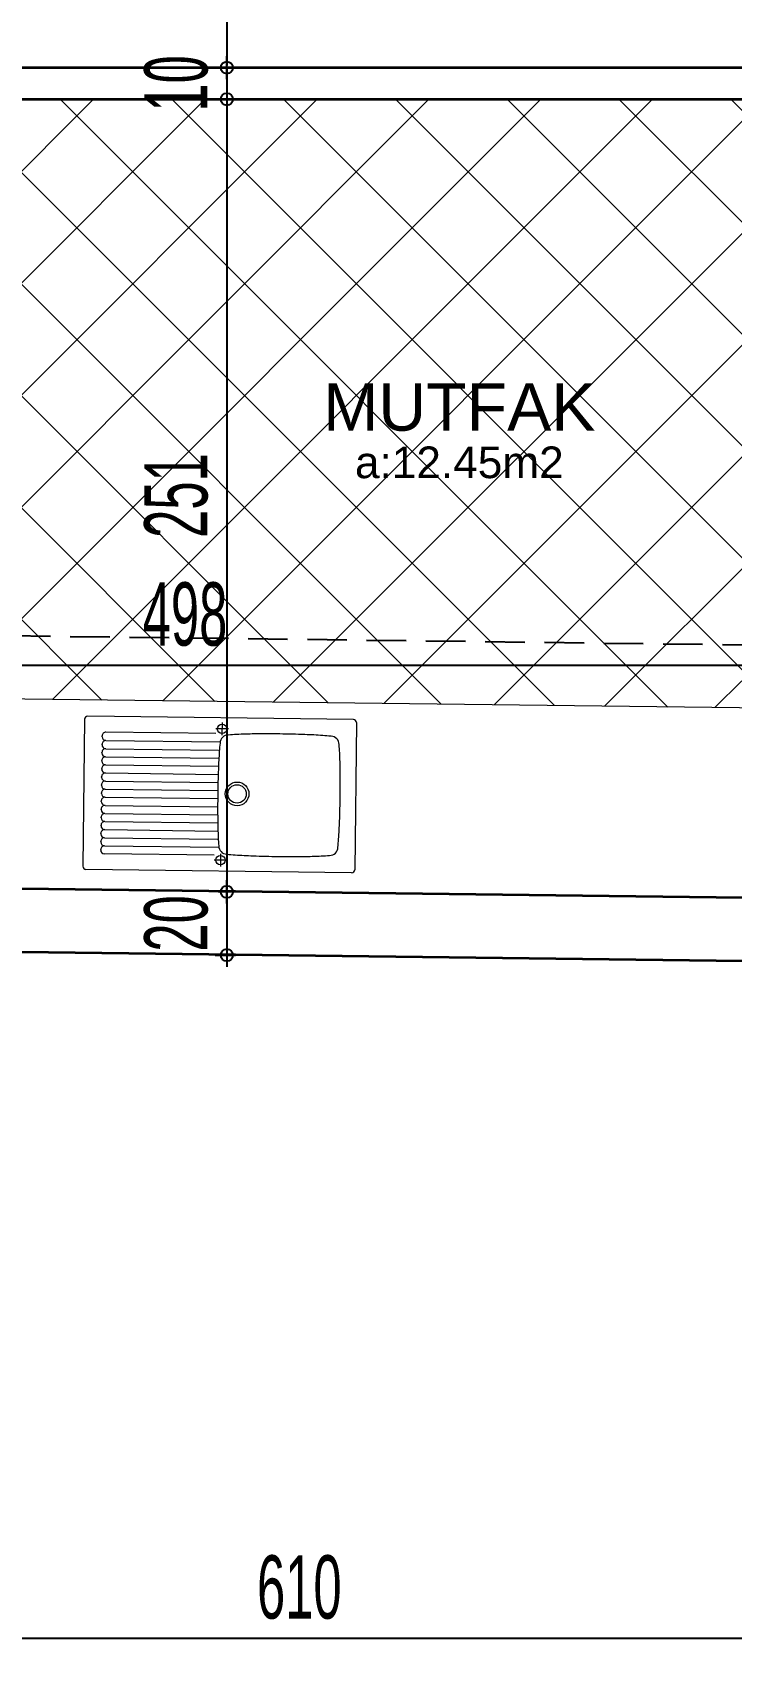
# Model space of a CAD drawing. Extents: x 386248 to 427517, y 4539405 to 4542296.
# Drawn here: x 396717 to 396938, y 4540026 to 4540537 of the extents above; entities that cross this region are included whole.
import ezdxf
from ezdxf.enums import TextEntityAlignment as Align

# ---------------------------------------------------------------- set-up
doc = ezdxf.new("R2010")
doc.units = 0
doc.linetypes.add('DASHED2', pattern=[0.375, 0.25, -0.125])
doc.linetypes.add('DUZ', pattern=[0])
for name, color, linetype in [('alan', 7, 'Continuous'), ('DIM', 7, 'Continuous'), ('mahal', 7, 'Continuous'), ('Y-IMAR', 15, 'DUZ')]:
    doc.layers.add(name, color=color, linetype=linetype)
for name, color, linetype, lineweight in [('DUVAR', 4, 'Continuous', 35), ('OLCU10', 2, 'Continuous', 25), ('tarama ıslak zemin', 216, 'Continuous', 9), ('TEFRİŞ', 103, 'Continuous', 18), ('ölçü20', 1, 'Continuous', 20)]:
    doc.layers.add(name, color=color, linetype=linetype, lineweight=lineweight)
doc.styles.get("Standard").update_dxf_attribs({"font": 'arial.ttf'})
doc.styles.add('T', font='ISOt.shx', dxfattribs={"width": 0.6})
doc.dimstyles.new('DOT2', dxfattribs={"dimtxt": 20, "dimasz": 0.7, "dimexe": 5, "dimexo": 5, "dimgap": 6, "dimtad": 1, "dimdec": 0, "dimdsep": 46, "dimtxsty": 'T', "dimblk1": 'SEL2', "dimblk2": 'SEL2', "dimsah": 1, "dimcen": 0, "dimse1": 1, "dimse2": 1, "dimclrd": 256, "dimclre": 256, "dimclrt": 256, "dimadec": 0, "dimazin": 0, "dimtfac": 1, "dimtdec": 0, "dimtix": 1, "dimtmove": 2, "dimatfit": 3, "dimldrblk": 'SEL2', "dimfxl": 1, "dimtolj": 1, "dimtzin": 0, "dimarcsym": 0})

# ---------------------------------------------------------------- blocks, each defined once
blk = doc.blocks.new('Evye-2')
for p, q in [((-37.5, -23), (-37.5, 23.5)), ((-36.5, 24.5), (47.5, 24.5)), ((3, 21), (7, 21)), ((5, 19), (5, 23)), ((48.5, -23), (48.5, 23.5)), ((5, -22.5), (5, -18.5)), ((-36.5, -24), (47.5, -24)), ((3, -20.5), (7, -20.5))]:
    blk.add_line(p, q)
at = {"color": 8}
for p, q in [((41.7, 16.9366), (5.5459, 16.9366)), ((7, 19.5), (41.7, 19.5)), ((42.9, 18.3), (42.9, 18.1366)), ((42.9, 15.7366), (42.9, 15.5766)), ((41.7, 14.3766), (6, 14.3766)), ((41.7, 11.8166), (6, 11.8166)), ((42.9, 13.1766), (42.9, 13.0166)), ((42.9, 10.6166), (42.9, 10.4566)), ((41.7, 9.2566), (6, 9.2566)), ((41.7, 6.6966), (6.0519, 6.6966)), ((42.9, 8.0566), (42.9, 7.8966)), ((42.9, 5.4966), (42.9, 5.3366)), ((41.7, 4.1366), (6.0917, 4.1366)), ((41.7, 1.5766), (6.1117, 1.5766)), ((42.9, 2.9366), (42.9, 2.7766)), ((42.9, 0.3766), (42.9, 0.2166)), ((41.7, -3.5434), (6.0928, -3.5434)), ((41.7, -0.9834), (6.1121, -0.9834)), ((42.9, -2.1834), (42.9, -2.3434)), ((42.9, -4.7434), (42.9, -4.9034)), ((41.7, -8.6634), (6, -8.6634)), ((41.7, -6.1034), (6.0537, -6.1034)), ((42.9, -7.3034), (42.9, -7.4634)), ((42.9, -9.8634), (42.9, -10.0234)), ((41.7, -11.2234), (6, -11.2234)), ((41.7, -13.7834), (6, -13.7834)), ((42.9, -12.4234), (42.9, -12.5834)), ((42.9, -14.9834), (42.9, -15.1434)), ((41.7, -16.3434), (5.5602, -16.3434)), ((7, -19), (41.7, -19)), ((42.9, -17.5434), (42.9, -17.8))]:
    blk.add_line(p, q, dxfattribs=at)
for centre, radius in [((5, 21), 1.5), ((0, 0), 3.75), ((0, 0), 2.9), ((5, -20.5), 1.5)]:
    blk.add_circle(centre, radius)
for centre, radius, start, end in [((-36.5, 23.5), 1, 90, 180), ((47.5, 23.5), 1, 0, 90), ((34.8012, 9.9778), 67.2016, 174.430498, 176.686733), ((-29.5, 16.5), 2.5831, 90, 180), ((-22.9779, -47.8015), 67.2017, 93.313256, 95.56949), ((-17.2225, -147.2206), 166.7873, 91.373663, 93.313194), ((-13.2502, -312.8726), 332.4869, 89.999972, 91.373679), ((-13.2498, -312.8726), 332.4869, 88.626321, 90.000028), ((-9.2775, -147.2206), 166.7873, 86.686806, 88.626337), ((-3.5221, -47.8011), 67.2014, 84.430506, 86.686741), ((3, 16.5), 2.5831, 0, 90), ((-61.3012, 9.9779), 67.2016, 3.313246, 5.569481), ((134.2205, 4.2225), 166.7873, 176.686806, 178.626337), ((-160.7205, 4.2225), 166.7873, 1.373663, 3.313194), ((299.8725, 0.2501), 332.4869, 178.626321, 180.000028), ((-326.3725, 0.2501), 332.4869, 359.999972, 1.373679), ((299.8725, 0.2498), 332.4869, 179.999972, 181.373679), ((-326.3726, 0.2498), 332.4869, 358.626321, 0.000028), ((134.2205, -3.7226), 166.7873, 181.373663, 183.313194), ((-160.7205, -3.7226), 166.7873, 356.686806, 358.626337), ((34.8012, -9.4779), 67.2015, 183.313269, 185.569504), ((-61.3012, -9.478), 67.2015, 354.430518, 356.686753), ((-29.5, -16), 2.5831, 180, 270), ((-22.9779, 48.3014), 67.2017, 264.43051, 266.686744), ((-17.2225, 147.7205), 166.7873, 266.686806, 268.626337), ((-13.2502, 313.3725), 332.4869, 268.626321, 270.000028), ((-13.2498, 313.3725), 332.4869, 269.999972, 271.373679), ((-9.2775, 147.7205), 166.7873, 271.373663, 273.313194), ((-3.5221, 48.301), 67.2014, 273.313238, 275.569472), ((3, -16), 2.5831, 270, 0), ((-36.5, -23), 1, 180, 270), ((47.5, -23), 1, 270, 0)]:
    blk.add_arc(centre, radius, start, end)
for centre, start, end in [((41.7, 18.3), 0, 90), ((41.7, 18.1366), 270, 0), ((41.7, 15.7366), 0, 90), ((41.7, 15.5766), 270, 0), ((41.7, 13.1766), 0, 90), ((41.7, 13.0166), 270, 0), ((41.7, 10.6166), 0, 90), ((41.7, 10.4566), 270, 0), ((41.7, 8.0566), 0, 90), ((41.7, 7.8966), 270, 0), ((41.7, 5.4966), 0, 90), ((41.7, 5.3366), 270, 0), ((41.7, 2.9366), 0, 90), ((41.7, 2.7766), 270, 0), ((41.7, 0.3766), 0, 90), ((41.7, 0.2166), 270, 0), ((41.7, -2.1834), 0, 90), ((41.7, -2.3434), 270, 0), ((41.7, -4.7434), 0, 90), ((41.7, -4.9034), 270, 0), ((41.7, -7.3034), 0, 90), ((41.7, -7.4634), 270, 0), ((41.7, -9.8634), 0, 90), ((41.7, -10.0234), 270, 0), ((41.7, -12.4234), 0, 90), ((41.7, -12.5834), 270, 0), ((41.7, -14.9834), 0, 90), ((41.7, -15.1434), 270, 0), ((41.7, -17.5434), 0, 90), ((41.7, -17.8), 270, 0)]:
    blk.add_arc(centre, 1.2, start, end, dxfattribs=at)
blk = doc.blocks.new('SEL2')
at = {"layer": 'OLCU10'}
for p, q in [((5.25, 0), (-5.25, 0)), ((0, 5.25), (0, -3.95))]:
    blk.add_line(p, q, dxfattribs=at)
blk.add_circle((0, 0), 2.75, dxfattribs=at)
blk = doc.blocks.new('*D2144')
at = {"layer": 'Defpoints', "color": 0}
for p in [(396808.16, 4540910.76), (396778.19, 4540525.76), (396804.43, 4540525.76)]:
    blk.add_point(p, dxfattribs=at)
at = {"layer": 'DIM', "lineweight": -2}
blk.add_line((396778.19, 4540910.06), (396778.19, 4540526.46), dxfattribs=at)
at = {"layer": 'DIM', "linetype": 'ByBlock', "lineweight": -2, "xscale": 0.7, "yscale": 0.7, "zscale": 0.7}
for p, rotation in [((396778.19, 4540910.76), 90), ((396778.19, 4540525.76), 270)]:
    blk.add_blockref('SEL2', p, dxfattribs=dict(at, rotation=rotation))
at = {"layer": 'DIM', "insert": (396762.19, 4540718.26), "char_height": 20, "attachment_point": 5, "rotation": 90, "style": 'T'}
blk.add_mtext('\\A1;385', dxfattribs=at)
blk = doc.blocks.new('*D2145')
at = {"layer": 'Defpoints', "color": 0}
for p in [(396804.43, 4540525.76), (396778.19, 4540515.76), (396793.23, 4540515.76)]:
    blk.add_point(p, dxfattribs=at)
at = {"layer": 'DIM', "lineweight": -2}
for p, q in [((396778.19, 4540526.46), (396778.19, 4540527.16)), ((396778.19, 4540525.76), (396778.19, 4540515.76)), ((396778.19, 4540515.06), (396778.19, 4540514.36))]:
    blk.add_line(p, q, dxfattribs=at)
at = {"layer": 'DIM', "linetype": 'ByBlock', "lineweight": -2, "xscale": 0.7, "yscale": 0.7, "zscale": 0.7}
for p, rotation in [((396778.19, 4540525.76), 270), ((396778.19, 4540515.76), 90)]:
    blk.add_blockref('SEL2', p, dxfattribs=dict(at, rotation=rotation))
at = {"layer": 'DIM', "insert": (396762.19, 4540520.76), "char_height": 20, "attachment_point": 5, "rotation": 90, "style": 'T'}
blk.add_mtext('\\A1;10', dxfattribs=at)
blk = doc.blocks.new('*D2146')
at = {"layer": 'Defpoints', "color": 0}
for p in [(396793.23, 4540515.76), (396778.19, 4540265.16), (396790.1, 4540265.16)]:
    blk.add_point(p, dxfattribs=at)
at = {"layer": 'DIM', "lineweight": -2}
blk.add_line((396778.19, 4540515.06), (396778.19, 4540265.86), dxfattribs=at)
at = {"layer": 'DIM', "linetype": 'ByBlock', "lineweight": -2, "xscale": 0.7, "yscale": 0.7, "zscale": 0.7}
for p, rotation in [((396778.19, 4540515.76), 90), ((396778.19, 4540265.16), 270)]:
    blk.add_blockref('SEL2', p, dxfattribs=dict(at, rotation=rotation))
at = {"layer": 'DIM', "insert": (396762.19, 4540390.46), "char_height": 20, "attachment_point": 5, "rotation": 90, "style": 'T'}
blk.add_mtext('\\A1;251', dxfattribs=at)
blk = doc.blocks.new('*D2147')
at = {"layer": 'Defpoints', "color": 0}
for p in [(396790.1, 4540265.16), (396778.19, 4540245.16), (396789.85, 4540245.16)]:
    blk.add_point(p, dxfattribs=at)
at = {"layer": 'DIM', "lineweight": -2}
for p, q in [((396778.19, 4540265.86), (396778.19, 4540266.56)), ((396778.19, 4540265.16), (396778.19, 4540245.16)), ((396778.19, 4540244.46), (396778.19, 4540243.76))]:
    blk.add_line(p, q, dxfattribs=at)
at = {"layer": 'DIM', "linetype": 'ByBlock', "lineweight": -2, "xscale": 0.7, "yscale": 0.7, "zscale": 0.7}
for p, rotation in [((396778.19, 4540265.16), 270), ((396778.19, 4540245.16), 90)]:
    blk.add_blockref('SEL2', p, dxfattribs=dict(at, rotation=rotation))
at = {"layer": 'DIM', "insert": (396762.19, 4540255.16), "char_height": 20, "attachment_point": 5, "rotation": 90, "style": 'T'}
blk.add_mtext('\\A1;20', dxfattribs=at)
blk = doc.blocks.new('*D2150')
at = {"layer": 'Defpoints', "color": 0}
for p in [(397013.73, 4540352.01), (396516.17, 4540336.87), (397013.73, 4540336.87)]:
    blk.add_point(p, dxfattribs=at)
at = {"layer": 'DIM', "lineweight": -2}
blk.add_line((396516.87, 4540336.87), (397013.03, 4540336.87), dxfattribs=at)
at = {"layer": 'DIM', "linetype": 'ByBlock', "lineweight": -2, "xscale": 0.7, "yscale": 0.7, "zscale": 0.7, "rotation": 180}
blk.add_blockref('SEL2', (396516.17, 4540336.87), dxfattribs=at)
at = {"layer": 'DIM', "linetype": 'ByBlock', "lineweight": -2, "xscale": 0.7, "yscale": 0.7, "zscale": 0.7}
blk.add_blockref('SEL2', (397013.73, 4540336.87), dxfattribs=at)
at = {"layer": 'DIM', "insert": (396764.95, 4540352.87), "char_height": 20, "attachment_point": 5, "style": 'T'}
blk.add_mtext('\\A1;498', dxfattribs=at)
blk = doc.blocks.new('*D2445')
at = {"layer": 'Defpoints', "color": 0}
for p in [(396496.17, 4540282.16), (397106.03, 4540231.22), (397106.03, 4540029.21)]:
    blk.add_point(p, dxfattribs=at)
at = {"layer": 'ölçü20', "lineweight": -2}
blk.add_line((396496.87, 4540029.21), (397105.33, 4540029.21), dxfattribs=at)
at = {"layer": 'ölçü20', "linetype": 'ByBlock', "lineweight": -2, "xscale": 0.7, "yscale": 0.7, "zscale": 0.7, "rotation": 180}
blk.add_blockref('SEL2', (396496.17, 4540029.21), dxfattribs=at)
at = {"layer": 'ölçü20', "linetype": 'ByBlock', "lineweight": -2, "xscale": 0.7, "yscale": 0.7, "zscale": 0.7}
blk.add_blockref('SEL2', (397106.03, 4540029.21), dxfattribs=at)
at = {"layer": 'ölçü20', "insert": (396801.1, 4540045.21), "char_height": 20, "attachment_point": 5, "style": 'T'}
blk.add_mtext('\\A1;610', dxfattribs=at)

msp = doc.modelspace()

# ---------------------------------------------------------------- hatches: boundary and pattern name
at = {"layer": 'tarama ıslak zemin'}
h = msp.add_hatch(dxfattribs=at)
h.set_pattern_fill('ANSI37', color=251, scale=200, angle=180, style=0)
h.set_pattern_definition([(45, (170792.406, 4604203.09), (-17.6776695, 17.6776695), []), (135, (170792.406, 4604203.09), (-17.6776695, -17.6776695), [])])
h.paths.add_polyline_path([(396516.174, 4540328.584), (396596.725, 4540327.579), (396647.721, 4540326.943), (396940.938, 4540323.284), (396941, 4540328.284), (396941.013, 4540329.284), (396941.063, 4540333.283), (397002.058, 4540332.522), (397002.083, 4540334.522), (396996.083, 4540334.597), (396996.096, 4540335.597), (397006.095, 4540335.472), (397006.083, 4540334.472), (397005.083, 4540334.485), (397005.058, 4540332.485), (397011.057, 4540332.41), (397011.007, 4540328.41), (397010.995, 4540327.41), (397010.933, 4540322.411), (397013.733, 4540322.376), (397013.733, 4540342.377), (396516.174, 4540348.586)])
h.paths.add_polyline_path([(396744.525, 4540372.873), (396785.382, 4540372.873), (396785.382, 4540332.873), (396744.525, 4540332.873)], flags=9)
h.paths.add_polyline_path([(396516.174, 4540348.586), (397013.733, 4540342.377), (397013.733, 4540415.762), (397013.733, 4540425.762), (397013.733, 4540429.262), (397013.733, 4540433.932, -0.3945442), (396944.733, 4540507.762), (397013.733, 4540507.762), (397013.733, 4540512.262), (397009.733, 4540512.262), (397009.733, 4540515.762), (396516.174, 4540515.762), (396516.174, 4540505.762), (396516.174, 4540502.262), (396516.174, 4540497.762), (396580.174, 4540497.762, -0.3750467), (396516.174, 4540424.441), (396516.174, 4540419.262), (396516.174, 4540415.762), (396516.174, 4540399.21)])
h.paths.add_polyline_path([(397005.161, 4540372.873), (397032.304, 4540372.873), (397032.304, 4540332.873), (397005.161, 4540332.873)], flags=9)
h.paths.add_polyline_path([(396742.195, 4540507.191), (396742.195, 4540534.334), (396782.195, 4540534.334), (396782.195, 4540507.191)], flags=9)
h.paths.add_polyline_path([(396816.698, 4540408.502), (396886.473, 4540408.502), (396886.473, 4540393.29), (396816.698, 4540393.29)], flags=24)
h.paths.add_polyline_path([(396806.435, 4540429.711), (396898.481, 4540429.711), (396898.481, 4540406.955), (396806.435, 4540406.955)], flags=24)
h.paths.add_polyline_path([(396742.195, 4540372.605), (396742.195, 4540408.319), (396782.195, 4540408.319), (396782.195, 4540372.605)], flags=24)

# ---------------------------------------------------------------- linework, layer by layer
at = {"layer": 'DUVAR'}
for p, q in [((396385.825, 4540525.762), (397013.733, 4540525.762)), ((396516.174, 4540515.762), (397023.733, 4540515.762)), ((397013.733, 4540262.371), (396516.174, 4540268.58)), ((397106.155, 4540241.216), (396496.174, 4540248.828))]:
    msp.add_line(p, q, dxfattribs=at)
at = {"layer": 'TEFRİŞ'}
msp.add_line((397013.733, 4540322.376), (396516.174, 4540328.584), dxfattribs=at)
at = {"layer": 'Y-IMAR', "linetype": 'DASHED2', "ltscale": 50}
msp.add_lwpolyline([(397732.154, 4541627.375), (396463.648, 4541627.375), (396466.174, 4540349.21), (397774.777, 4540332.881)], close=True, dxfattribs=at)

# ---------------------------------------------------------------- block references
at = {"layer": 'TEFRİŞ', "rotation": 179.2850921387032}
msp.add_blockref('Evye-2', (396781.412, 4540296.119), dxfattribs=at)

# ---------------------------------------------------------------- texts
at = {"layer": 'alan'}
msp.add_text('a:12.45m2', height=10, dxfattribs=at).set_placement((396851.701, 4540395.961), align=Align.CENTER)
at = {"layer": 'mahal'}
msp.add_text('MUTFAK', height=15, dxfattribs=at).set_placement((396851.701, 4540410.961), align=Align.CENTER)

# ---------------------------------------------------------------- dimensions: what is measured, and where the dimension line sits
at = {"layer": 'DIM'}
for base, p1, p2, picture, middle in [((396778.195, 4540525.762), (396808.164, 4540910.762), (396804.43, 4540525.762), '*D2144', (396762.195, 4540718.262)), ((396778.195, 4540515.762), (396804.43, 4540525.762), (396793.227, 4540515.762), '*D2145', (396762.195, 4540520.762)), ((396778.195, 4540265.162), (396793.227, 4540515.762), (396790.1, 4540265.162), '*D2146', (396762.195, 4540390.462)), ((396778.195, 4540245.163), (396790.1, 4540265.162), (396789.851, 4540245.163), '*D2147', (396762.195, 4540255.162))]:
    dim = msp.add_linear_dim(base=base, p1=p1, p2=p2, angle=90, dimstyle='DOT2', dxfattribs=at)
    dim.commit()
    dim.dimension.update_dxf_attribs({"geometry": picture, "text_midpoint": middle})
dim = msp.add_linear_dim(base=(397013.733, 4540336.873), p1=(396516.174, 4540336.873), p2=(397013.733, 4540352.008), dimstyle='DOT2', dxfattribs=at)
dim.commit()
dim.dimension.update_dxf_attribs({"geometry": '*D2150', "text_midpoint": (396764.953, 4540352.873)})
at = {"layer": 'ölçü20'}
dim = msp.add_linear_dim(base=(397106.03, 4540029.21), p1=(396496.174, 4540282.164), p2=(397106.03, 4540231.217), dimstyle='DOT2', dxfattribs=at)
dim.commit()
dim.dimension.update_dxf_attribs({"geometry": '*D2445', "text_midpoint": (396801.102, 4540045.21)})

doc.saveas('drawing.dxf')
